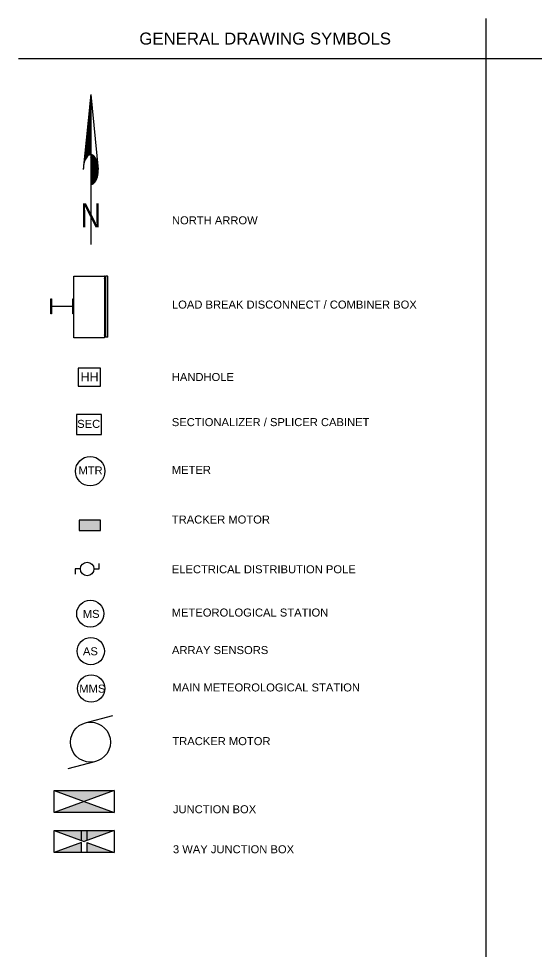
# Paper-space layout 'PV.E01.02 SYMBOLS AND ABBREVIATIONS' of a CAD drawing. Header units: feet, sheet in inches. Extents: x 0 to 34.7, y 0 to 23.
# Drawn here: x 0 to 6.47, y 11.27 to 22.93 of the extents above; entities that cross this region are included whole.
import ezdxf
from ezdxf.enums import TextEntityAlignment as Align

# ---------------------------------------------------------------- set-up
doc = ezdxf.new("R2010")
doc.units = ezdxf.units.FT
doc.header["$MEASUREMENT"] = 0
for name, color, linetype in [('DETL-LTLN', 5, 'Continuous'), ('DETL-VHVLN', 6, 'Continuous'), ('DETL-VLTLN', 10, 'Continuous'), ('E-TEXT', 7, 'Continuous'), ('G-ANNO-TEXT', 1, 'Continuous'), ('G-TEXT', 7, 'Continuous'), ('PV-DC-EQUP', 22, 'Continuous'), ('PV-EQUIPM-3-WAY', 7, 'Continuous'), ('PV-EQUIPM-JB', 7, 'Continuous')]:
    doc.layers.add(name, color=color, linetype=linetype)
doc.styles.add('NEI  Standard', font='arial.ttf', dxfattribs={"height": 0.1094})
doc.styles.add('NEI-A', font='arial.ttf')

# ---------------------------------------------------------------- blocks, each defined once
blk = doc.blocks.new('First Solar Post')
at = {"layer": 'DETL-LTLN', "color": 1}
blk.add_lwpolyline([(0, -0.253), (1.6525, -0.253), (1.6525, -0.418), (-2.2875, -0.418), (-2.2875, -0.253), (-0.635, -0.253, 0.41421356), (-0.382, 0), (-0.382, 5.101, 0.41421356), (-0.635, 5.354), (-2.2875, 5.354), (-2.2875, 5.519), (1.6525, 5.519), (1.6525, 5.354), (0, 5.354, 0.41421356), (-0.253, 5.101), (-0.253, 0, 0.41421356)], format="xyb", close=True, dxfattribs=at)
blk = doc.blocks.new('A$C7be81163')
at = {"layer": 'DETL-VHVLN', "color": 10, "linetype": 'Continuous'}
blk.add_lwpolyline([(13.9, 0), (6.05, 0), (6.05, 16.2), (13.9, 16.2, -0.414214), (14.05, 16.05), (14.05, 0.15, -0.414214)], format="xyb", close=True, dxfattribs=at)
at = {"layer": 'DETL-VLTLN', "linetype": 'Continuous'}
for p, q in [((14.05, 16.14), (14.05, 0.06)), ((14.11, 16.05), (14.05, 16.05)), ((14.09, 15.42), (14.31, 15.42)), ((14.09, 15.36), (14.09, 15.42)), ((14.31, 15.38), (14.09, 15.38)), ((14.09, 15.36), (14.12, 15.36)), ((14.11, 16.05), (14.11, 15.54)), ((14.13, 15.95), (14.11, 15.94)), ((14.13, 15.63), (14.11, 15.64)), ((14.12, 15.38), (14.12, 15.42)), ((14.13, 15.95), (14.13, 15.63)), ((14.15, 15.51), (14.27, 15.51)), ((14.15, 15.45), (14.27, 15.45)), ((14.3, 15.52), (14.31, 15.53)), ((14.82, 16.15), (14.31, 16.15)), ((14.31, 16.15), (14.31, 0.14)), ((14.9, 0.24), (14.91, 16.05)), ((14.08, 0.59), (14.05, 0.59)), ((14.08, 0.23), (14.05, 0.23)), ((14.08, 0.59), (14.08, 0.23)), ((14.09, 0.84), (14.09, 0.78)), ((14.09, 0.84), (14.12, 0.84)), ((14.09, 0.82), (14.31, 0.82)), ((14.31, 0.78), (14.09, 0.78)), ((14.12, 0.82), (14.12, 0.78)), ((14.81, 0.14), (14.31, 0.14))]:
    blk.add_line(p, q, dxfattribs=at)
for centre, radius, start, end in [((13.93, 16.05), 0.15, 37.1665, 89.9843), ((13.9, 16.05), 0.15, 359.9843, 3.1204), ((14.15, 15.54), 0.0949, 179.9843, 269.9843), ((14.09, 15.46), 0.0395, 179.9843, 269.9843), ((14.09, 15.46), 0.0988, 246.3931, 269.9843), ((14.15, 15.54), 0.0356, 179.9843, 269.9843), ((14.27, 15.57), 0.0593, 269.9843, 304.9843), ((14.27, 15.57), 0.119, 269.9843, 294.0503), ((14.82, 16.05), 0.092, 359.9843, 89.9843), ((13.93, 0.15), 0.15, 269.9843, 322.802), ((14.09, 0.74), 0.0988, 89.9843, 113.5754), ((14.09, 0.74), 0.0395, 89.9843, 179.9843), ((13.9, 0.15), 0.15, 356.853, 359.9843), ((14.81, 0.24), 0.092, 269.9843, 359.9843)]:
    blk.add_arc(centre, radius, start, end, dxfattribs=at)
for points, start_tangent, end_tangent in [([(14.05, 15.47), (14.05, 15.51)], (-0.115559, 0.993301), (0.000275, 1)), ([(14.06, 15.45), (14.05, 15.47)], (-0.151095, 0.988519), (-0.115559, 0.993301)), ([(14.06, 15.44), (14.06, 15.45)], (-0.179395, 0.983777), (-0.151095, 0.988519)), ([(14.05, 0.75), (14.05, 0.76)], (0.151638, 0.988436), (0.181042, 0.983475)), ([(14.05, 0.73), (14.05, 0.75)], (0.116105, 0.993237), (0.151638, 0.988436)), ([(14.05, 0.69), (14.05, 0.73)], (0.000275, 1), (0.116105, 0.993237))]:
    blk.add_spline(points, degree=3, dxfattribs=dict(at, start_tangent=start_tangent, end_tangent=end_tangent))
at = {"layer": 'DETL-VHVLN', "color": 10, "linetype": 'Continuous', "rotation": 89.98425399179995}
blk.add_blockref('First Solar Post', (5.52, 8.57), dxfattribs=at)
blk = doc.blocks.new('TRACKMTR1')
at = {"ltscale": 0.25}
blk.add_lwpolyline([(-2.69, 0), (2.69, 0), (2.69, 2.58), (-2.69, 2.58)], close=True, dxfattribs=at)
blk.add_solid([(-2.69, 0), (-2.69, 2.58), (2.69, 0), (2.69, 2.58)])
blk = doc.blocks.new('UTILPOLE1')
at = {"ltscale": 0.25, "flags": 128}
for points in [[(-2.62, 0), (-4.7, 0), (-4.7, -2.08)], [(2.62, 0), (4.7, 0), (4.7, 2.08)]]:
    blk.add_lwpolyline(points, dxfattribs=at)
at = {"ltscale": 0.25}
blk.add_circle((0, 0), 2.62, dxfattribs=at)
blk = doc.blocks.new('NORTH ARROW VERTICAL')
h = blk.add_hatch()
h.set_pattern_fill('ANSI31', color=0, scale=0.01, style=0)
h.paths.add_polyline_path([(-0.0288, 0.337, -0.067391), (-0.0221, 0.3565, -0.104279), (-0.0106, 0.371, -0.174286), (0, 0.3748), (0, 0.625)])
h.paths.add_polyline_path([(0.0312, 0.3125), (0.0288, 0.337, 0.067391), (0.0221, 0.3565, 0.104279), (0.0106, 0.371, 0.174286), (0, 0.3748), (0, 0.2502, 0.174286), (0.0106, 0.254, 0.104279), (0.0221, 0.2685, 0.065115), (0.0287, 0.2873, 0.051264)])
at = {"color": 0}
for p, q in [((0, 0.625), (-0.0312, 0.3125)), ((0, 0.625), (0.0312, 0.3125)), ((0, 0.625), (0, 0.3748)), ((0, 0.3748), (0, 0.2502)), ((0, 0.2502), (0, 0))]:
    blk.add_line(p, q, dxfattribs=at)
for points in [[(0, 0.3748, 0.174286), (-0.0106, 0.371, 0.104279), (-0.0221, 0.3565, 0.065115), (-0.0287, 0.3377, 0.051264), (-0.0312, 0.3125, 0.051264)], [(0.0312, 0.3125, 0.051264), (0.0287, 0.3377, 0.065115), (0.0221, 0.3565, 0.104279), (0.0106, 0.371, 0.174286), (0, 0.3748, 0.174286)], [(0, 0.2502, 0.174286), (0.0106, 0.254, 0.104279), (0.0221, 0.2685, 0.065115), (0.0287, 0.2873, 0.051264), (0.0312, 0.3125, 0.051264)]]:
    blk.add_lwpolyline(points, format="xyb", dxfattribs=at)
at = {"color": 0, "style": 'NEI-A', "width": 0.85}
blk.add_text('N', height=0.1, dxfattribs=at).set_placement((0, 0.122), align=Align.MIDDLE)
blk = doc.blocks.new('A$Cca4469cd')
for p, q in [((0.216, 0.575), (0.562, 0.668)), ((0.346, 0.093), (0, 0))]:
    blk.add_line(p, q)
blk.add_circle((0.281, 0.334), 0.25)

psp = doc.layouts.new('PV.E01.02 SYMBOLS AND ABBREVIATIONS')

# ---------------------------------------------------------------- hatches: boundary and pattern name
at = {"layer": 'PV-EQUIPM-3-WAY'}
h = psp.add_hatch(color=256, dxfattribs=at)
h.dxf.hatch_style = 1
h.paths.add_polyline_path([(1.193, 12.781), (0.443, 12.781), (0.818, 12.645)])
h = psp.add_hatch(color=256, dxfattribs=at)
h.dxf.hatch_style = 1
h.paths.add_polyline_path([(0.85, 12.634), (0.85, 12.509), (1.193, 12.509)])
h.paths.add_polyline_path([(0.786, 12.634), (0.443, 12.509), (0.786, 12.509)])
at = {"layer": 'PV-EQUIPM-JB'}
h = psp.add_hatch(color=256, dxfattribs=at)
h.dxf.hatch_style = 1
h.paths.add_polyline_path([(0.818, 13.145), (1.193, 13.281), (0.443, 13.281)])
h = psp.add_hatch(color=256, dxfattribs=at)
h.dxf.hatch_style = 1
h.paths.add_polyline_path([(0.818, 13.145), (0.443, 13.009), (1.193, 13.009)])

# ---------------------------------------------------------------- linework, layer by layer
at = {"layer": 'G-ANNO-TEXT'}
for p, q in [((5.838, 0), (5.838, 22.928)), ((0, 22.428), (23.076, 22.428))]:
    psp.add_line(p, q, dxfattribs=at)
at = {"layer": 'G-ANNO-TEXT', "linetype": 'Continuous'}
psp.add_circle((0.894, 17.272), 0.184, dxfattribs=at)
at = {"layer": 'G-ANNO-TEXT', "color": 10}
psp.add_circle((0.895, 15.492), 0.17, dxfattribs=at)
at = {"layer": 'G-ANNO-TEXT', "color": 160}
psp.add_circle((0.901, 15.024), 0.17, dxfattribs=at)
at = {"layer": 'G-ANNO-TEXT', "color": 210}
psp.add_circle((0.906, 14.557), 0.17, dxfattribs=at)
at = {"layer": 'G-TEXT', "ltscale": 0.25, "flags": 128}
for points in [[(0.742, 18.336), (1.023, 18.336), (1.023, 18.561), (0.742, 18.561)], [(0.723, 17.729), (1.036, 17.729), (1.036, 17.98), (0.723, 17.98)]]:
    psp.add_lwpolyline(points, close=True, dxfattribs=at)
at = {"layer": 'PV-EQUIPM-3-WAY', "elevation": -8.443}
psp.add_lwpolyline([(0.443, 12.781), (1.193, 12.781), (1.193, 12.509), (0.443, 12.509)], close=True, dxfattribs=at)
for points in [[(0.443, 12.781), (0.818, 12.645)], [(0.786, 12.657), (0.786, 12.781), (0.85, 12.781), (0.85, 12.657)], [(1.193, 12.781), (0.818, 12.645)], [(0.786, 12.634), (0.443, 12.509)], [(0.85, 12.634), (0.85, 12.509), (0.786, 12.509), (0.786, 12.634)], [(0.85, 12.634), (1.193, 12.509)]]:
    psp.add_lwpolyline(points, dxfattribs=at)
at = {"layer": 'PV-EQUIPM-JB', "elevation": -8.443}
psp.add_lwpolyline([(0.443, 13.281), (1.193, 13.281), (1.193, 13.009), (0.443, 13.009)], close=True, dxfattribs=at)
for points in [[(0.443, 13.281), (1.193, 13.009)], [(1.193, 13.281), (0.443, 13.009)]]:
    psp.add_lwpolyline(points, dxfattribs=at)

# ---------------------------------------------------------------- block references
at = {"layer": 'E-TEXT', "xscale": 0.04761908941139534, "yscale": 0.04761908941139534, "zscale": 0.04761908941139534}
psp.add_blockref('A$C7be81163', (0.403, 18.94), dxfattribs=at)
at = {"layer": 'G-ANNO-TEXT', "xscale": 3, "yscale": 3, "zscale": 3}
psp.add_blockref('NORTH ARROW VERTICAL', (0.901, 20.104), dxfattribs=at)
at = {"layer": 'G-TEXT'}
for name, p, xscale, yscale, zscale in [('TRACKMTR1', (0.889, 16.533), 0.05, 0.05, 0.05), ('UTILPOLE1', (0.856, 16.051), 0.03212147260739661, 0.03212147260739661, 0.03212147260739661)]:
    psp.add_blockref(name, p, dxfattribs=dict(at, xscale=xscale, yscale=yscale, zscale=zscale))
at = {"layer": 'PV-DC-EQUP'}
psp.add_blockref('A$Cca4469cd', (0.616, 13.552), dxfattribs=at)

# ---------------------------------------------------------------- texts
at = {"layer": 'G-ANNO-TEXT'}
for s, width, gutter_width, insert, char_height, attachment_point, style in [('\\pxqc;GENERAL DRAWING SYMBOLS', 6.15797, 0.547, (0, 22.678), 0.15, 4, 'NEI-A'), ('NORTH ARROW', 1.07037, 0.547, (1.915, 20.407), 0.1, 4, 'NEI-A'), ('LOAD BREAK DISCONNECT / COMBINER BOX', 3.30936, 0.547, (1.915, 19.354), 0.1, 4, 'NEI-A'), ('HANDHOLE', 0.76976, 0.547, (1.913, 18.449), 0.1, 4, 'NEI-A'), ('SECTIONALIZER / SPLICER CABINET', 2.53734, 0.547, (1.913, 17.885), 0.1, 4, 'NEI-A'), ('METER', 0.76976, 0.547, (1.913, 17.289), 0.1, 4, 'NEI-A'), ('TRACKER MOTOR', 1.27347, 0.547, (1.913, 16.668), 0.1, 4, 'NEI-A'), ('ELECTRICAL DISTRIBUTION POLE', 2.30832, 0.547, (1.913, 16.046), 0.1, 4, 'NEI-A'), ('METEOROLOGICAL STATION', 2.47024, 0.826, (1.912, 15.556), 0.1, 1, 'NEI  Standard'), ('ARRAY SENSORS', 3.28506, 0.826, (1.915, 15.087), 0.1, 1, 'NEI  Standard'), ('MAIN METEOROLOGICAL STATION', 3.28506, 0.826, (1.92, 14.62), 0.1, 1, 'NEI  Standard'), ('TRACKER MOTOR', 1.29448, 0.826, (1.92, 13.949), 0.1, 1, 'NEI  Standard')]:
    psp.add_mtext_dynamic_manual_height_columns(s, width=width, gutter_width=gutter_width, heights=[0], dxfattribs=dict(at, insert=insert, char_height=char_height, attachment_point=attachment_point, style=style))
at = {"layer": 'G-ANNO-TEXT', "linetype": 'Continuous', "insert": (0.67, 17.332), "char_height": 0.1, "width": 0.45586, "attachment_point": 1, "style": 'NEI-A'}
psp.add_mtext('\\pxqc;MTR', dxfattribs=at)
at = {"layer": 'G-ANNO-TEXT', "color": 10, "insert": (0.801, 15.539), "char_height": 0.1, "width": 0.2212, "attachment_point": 1, "style": 'NEI-A'}
psp.add_mtext('MS', dxfattribs=at)
at = {"layer": 'G-ANNO-TEXT', "color": 160, "insert": (0.803, 15.072), "char_height": 0.1, "width": 0.2212, "attachment_point": 1, "style": 'NEI-A'}
psp.add_mtext('AS', dxfattribs=at)
at = {"layer": 'G-ANNO-TEXT', "color": 210, "insert": (0.757, 14.605), "char_height": 0.1, "width": 0.2212, "attachment_point": 1, "style": 'NEI-A'}
psp.add_mtext('MMS', dxfattribs=at)
at = {"layer": 'G-ANNO-TEXT', "char_height": 0.1, "width": 1.6218, "attachment_point": 4, "style": 'NEI-A'}
for s, insert in [('JUNCTION BOX', (1.927, 13.047)), ('3 WAY JUNCTION BOX', (1.927, 12.547))]:
    psp.add_mtext(s, dxfattribs=dict(at, insert=insert))
at = {"layer": 'G-TEXT', "ltscale": 0.25, "style": 'NEI-A'}
for s, height, p in [('HH', 0.1123, (0.886, 18.394)), ('SEC', 0.1, (0.875, 17.814))]:
    psp.add_text(s, height=height, dxfattribs=at).set_placement(p, align=Align.CENTER)

doc.saveas('drawing.dxf')
